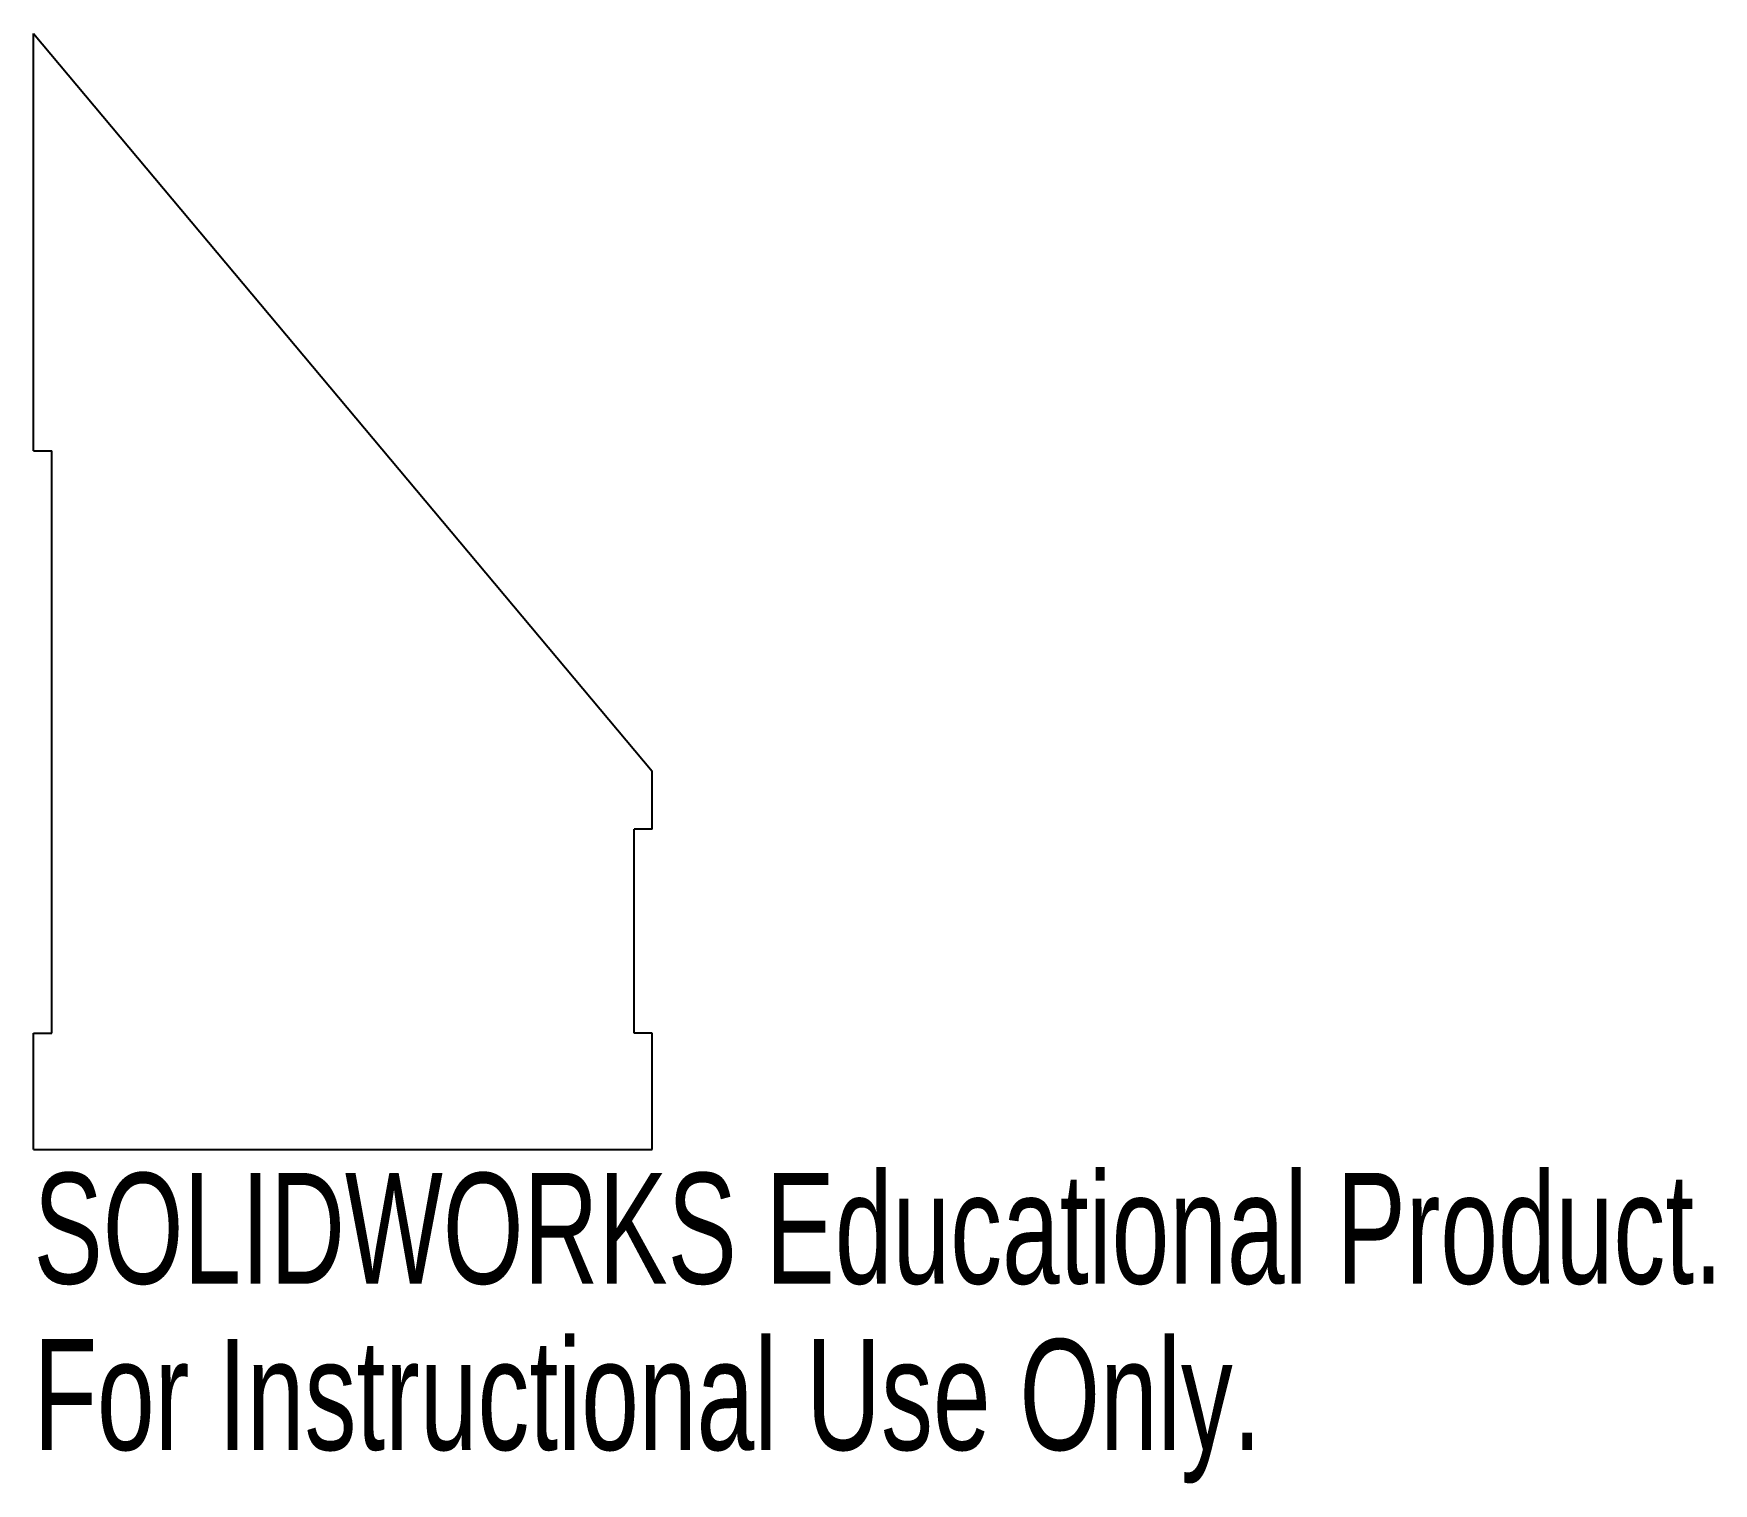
# Model space of a CAD drawing. Header units: inches. Extents: x -0.53 to 2.35, y -0.9 to 1.59.
import ezdxf

# ---------------------------------------------------------------- set-up
doc = ezdxf.new("R2010")
doc.units = ezdxf.units.IN
doc.header["$MEASUREMENT"] = 0
doc.styles.add('SLDTEXTSTYLE0', font='TXT', dxfattribs={"width": 0.7})

msp = doc.modelspace()

# ---------------------------------------------------------------- linework, layer by layer
at = {"color": 7, "linetype": 'Continuous', "lineweight": 25}
for p, q in [((-0.5312, 1.5912), (0.5312, 0.325)), ((-0.5312, 0.875), (-0.5312, 1.5912)), ((-0.5312, 0.875), (-0.5, 0.875)), ((-0.5, -0.125), (-0.5, 0.875)), ((0.5312, 0.225), (0.5312, 0.325)), ((0.5312, 0.225), (0.5, 0.225)), ((0.5, -0.125), (0.5, 0.225)), ((-0.5312, -0.125), (-0.5, -0.125)), ((-0.5312, -0.325), (-0.5312, -0.125)), ((0.5312, -0.125), (0.5, -0.125)), ((0.5312, -0.325), (0.5312, -0.125)), ((-0.5312, -0.325), (0.5312, -0.325))]:
    msp.add_line(p, q, dxfattribs=at)

# ---------------------------------------------------------------- texts
at = {"color": 7, "linetype": 'Continuous', "char_height": 0.1903, "attachment_point": 1, "style": 'SLDTEXTSTYLE0'}
for s, insert in [('SOLIDWORKS Educational Product.', (-0.5312, -0.3651)), ('For Instructional Use Only.', (-0.5312, -0.6506))]:
    msp.add_mtext(s, dxfattribs=dict(at, insert=insert))

doc.saveas('drawing.dxf')
